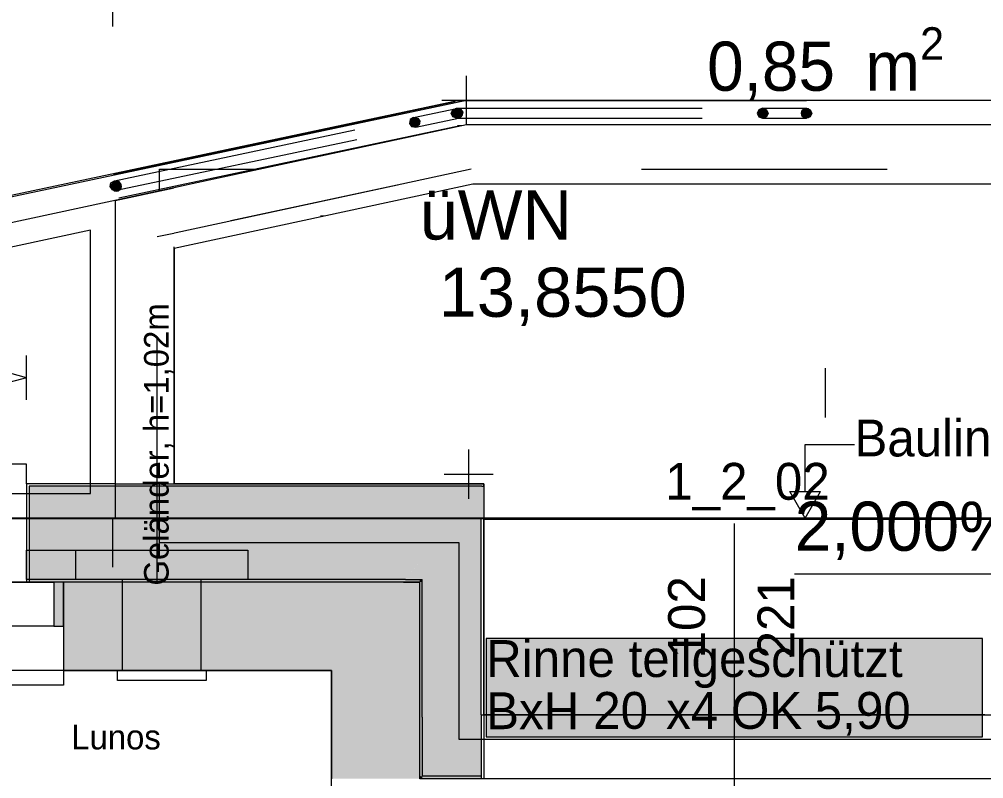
# Model space of a CAD drawing. Header units: metres. Extents: x -4 to 206, y -18 to 45.
# Drawn here: x 2.81 to 4.772, y -0.53 to 1.015 of the extents above; entities that cross this region are included whole.
import ezdxf

# ---------------------------------------------------------------- set-up
doc = ezdxf.new("R2010")
doc.units = ezdxf.units.M
doc.header["$MEASUREMENT"] = 0
doc.set_wipeout_variables(frame=1)
for name, pattern in [('Achse', [0.004, 0.002, -0.001, 0, -0.001]), ('Baufluchtlinie', [0.013, 0.008, -0.005]), ('Punkt 1_1', [0.075, 0.025, -0.05]), ('Schnittlinie', [0.006, 0.003, -0.0015, 0, -0.0015]), ('UNSICHTBAR', [0.4, 0, -0.4]), ('Untersicht', [0.001, 0.0005, -0.0005]), ('Wipeout_Contour', [1, 0, -1])]:
    doc.linetypes.add(name, pattern=pattern)
for name, color, linetype in [('2._2.Stock PP STG1_4_000 Achsraster', 7, 'Continuous'), ('2._2.Stock PP STG1_4_110 Wand Aussen', 7, 'Continuous'), ('2._2.Stock PP STG1_4_140 Geländer transparent', 7, 'Continuous'), ('2._2.Stock PP STG1_4_165 Fassadengestaltung 1 Rankgerüst', 7, 'Continuous'), ('2._2.Stock PP STG1_4_165 Fassadengestaltung Bänder', 7, 'Continuous'), ('2._2.Stock PP STG1_4_210 Decke', 7, 'Continuous'), ('2._2.Stock PP STG1_4_220 Bodenaufbau', 7, 'Continuous'), ('2._2.Stock PP STG1_4_221 Bodenaufbau - Abdichtung', 7, 'Continuous'), ('2._2.Stock PP STG1_4_520 Fixeinbauten', 7, 'Continuous'), ('2._2.Stock PP STG1_4_611 Entwässerung', 7, 'Continuous'), ('2._2.Stock PP STG1_4_715 Fassaden Pflanzen', 7, 'Continuous'), ('2._2.Stock PP STG1_4_810 Raum', 7, 'Continuous'), ('2._2.Stock PP STG1_4_815 Raumbegrenzung', 7, 'Continuous'), ('2._2.Stock PP STG1_4_844 Umriss 2D', 7, 'Continuous'), ('2._2.Stock PP STG1_4_851 Marker Schnitt', 7, 'Continuous'), ('2._2.Stock PP STG1_4_910 Allgemein Lageplan Höhen', 7, 'Continuous'), ('2._2.Stock PP STG1_4_915 Allgemein Beschriftung.x', 7, 'Continuous'), ('2._2.Stock PP STG1_4_945 Einreichplan Beschriftung', 7, 'Continuous'), ('2._2.Stock PP STG1_4_950 Polierplan Bemaßung', 7, 'Continuous'), ('2._2.Stock PP STG1_4_955 Polierplan Beschriftung', 7, 'Continuous'), ('2._2.Stock PP STG1_4_970 Brandschutz', 7, 'Continuous'), ('2._2.Stock PP STG1_4_Neubau_840 Baulinien', 7, 'Continuous'), ('2._2.Stock PP STG1_4_Neubau_844 Umriss 2D', 7, 'Continuous')]:
    doc.layers.add(name, color=color, linetype=linetype)
doc.styles.add('ERSTELLTER_STIL_1', font='arial.ttf')
doc.styles.add('ERSTELLTER_STIL_2', font='')
doc.styles.get('ERSTELLTER_STIL_2').set_extended_font_data('Eurostile')
doc.linetypes.add('Grenze Grundstück', pattern='A,0,[1,415_260415_PP_VA_1_5 2 St1.Shx,S=0.00031746,R=0,X=0,Y=0],-0.04,0', length=0.04)

msp = doc.modelspace()

# ---------------------------------------------------------------- hatches: boundary and pattern name
at = {"layer": '2._2.Stock PP STG1_4_110 Wand Aussen', "linetype": 'Continuous', "lineweight": 13, "true_color": 0xff6400}
for points in [[(3.7509, 0.065), (2.83, 0.065), (2.83, 0), (3.6979, 0)], [(3.75, 0), (3.75, 0.0639), (3.6979, 0)], [(3.7509, 0.065), (3.75, 0.0639), (3.75, 0), (3.755, 0), (3.755, 0.065)], [(3.6979, 0), (3.63, -0.0832), (3.63, -0.125), (3.75, -0.125), (3.75, 0)], [(3.63, -0.0832), (3.6979, 0), (3.63, 0)], [(2.83, -0.125), (3.5959, -0.125), (3.63, -0.0832), (3.63, 0), (2.83, 0)], [(3.625, -0.125), (3.625, -0.0894), (3.5959, -0.125)], [(3.63, -0.125), (3.63, -0.0832), (3.625, -0.0894), (3.625, -0.125)], [(2.88, -0.22), (2.9, -0.22), (2.9, -0.13), (2.88, -0.13)], [(3.63, -0.125), (3.63, -0.405), (3.75, -0.405), (3.75, -0.125)], [(3.75, -0.405), (3.63, -0.405), (3.63, -0.525)], [(3.75, -0.405), (3.63, -0.525), (3.75, -0.525)]]:
    msp.add_hatch(color=30, dxfattribs=at).paths.add_polyline_path(points)
at = {"layer": '2._2.Stock PP STG1_4_110 Wand Aussen', "linetype": 'Continuous', "lineweight": 0, "true_color": 0x373737}
for points in [[(2.83, -0.13), (3.5918, -0.13), (3.5959, -0.125), (2.83, -0.125)], [(3.5959, -0.125), (3.5918, -0.13), (3.625, -0.13), (3.625, -0.125)], [(3.625, -0.125), (3.625, -0.13), (3.63, -0.13), (3.63, -0.125)], [(3.625, -0.13), (3.625, -0.525), (3.63, -0.525), (3.63, -0.13)], [(3.63, -0.525), (3.625, -0.525), (3.625, -0.53)], [(3.63, -0.525), (3.625, -0.53), (3.63, -0.53)], [(3.63, -0.525), (3.63, -0.53), (3.75, -0.53), (3.75, -0.525)]]:
    msp.add_hatch(color=250, dxfattribs=at).paths.add_polyline_path(points)
at = {"layer": '2._2.Stock PP STG1_4_110 Wand Aussen', "linetype": 'Continuous', "lineweight": 13, "true_color": 0x3f7f02}
for points in [[(3.445, -0.13), (2.9, -0.13), (2.9, -0.22), (2.9, -0.31), (3.445, -0.31)], [(3.445, -0.31), (3.625, -0.31), (3.625, -0.13), (3.5918, -0.13)], [(3.445, -0.31), (3.5918, -0.13), (3.445, -0.13)], [(3.445, -0.31), (3.445, -0.53), (3.625, -0.53), (3.625, -0.31)]]:
    msp.add_hatch(color=76, dxfattribs=at).paths.add_polyline_path(points)
at = {"layer": '2._2.Stock PP STG1_4_165 Fassadengestaltung 1 Rankgerüst', "linetype": 'Continuous', "lineweight": 13}
for points in [[(3.6917, 0.8224, 0.414214), (3.7029, 0.8138, 0.414214), (3.7115, 0.825, 0.414214), (3.7003, 0.8336, 0.414214)], [(4.3304, 0.8166), (4.3337, 0.8237), (4.3304, 0.8308), (4.3226, 0.8337), (4.3148, 0.8308), (4.3116, 0.8237), (4.3148, 0.8166), (4.3226, 0.8137)], [(4.4216, 0.8237, 0.414214), (4.4116, 0.8337, 0.414214), (4.4016, 0.8237, 0.414214), (4.4116, 0.8137, 0.414214)]]:
    msp.add_hatch(color=5, dxfattribs=at).paths.add_polyline_path(points)
at = {"layer": '2._2.Stock PP STG1_4_611 Entwässerung', "linetype": 'Continuous', "lineweight": 50, "true_color": 0xfb0106}
msp.add_hatch(color=1, dxfattribs=at).paths.add_polyline_path([(3.76, -0.445), (4.77, -0.445), (4.77, -0.245), (3.76, -0.245)])

# ---------------------------------------------------------------- linework, layer by layer
at = {"layer": '2._2.Stock PP STG1_4_000 Achsraster', "color": 5, "linetype": 'Achse', "lineweight": 0, "ltscale": 1000}
msp.add_line((-1.5, 0), (21, 0), dxfattribs=at)
at = {"layer": '2._2.Stock PP STG1_4_110 Wand Aussen', "color": 7, "linetype": 'Continuous', "lineweight": 13, "ltscale": 1000}
for p, q in [((2.825, 0.11), (1.025, 0.11)), ((2.825, 0.07), (2.825, 0.11)), ((2.825, 0.07), (2.825, 0.065)), ((2.83, 0.07), (2.825, 0.07)), ((2.825, 0.07), (2.825, 0.065)), ((2.825, 0.065), (2.825, 0)), ((2.825, 0.065), (2.825, 0)), ((3.7509, 0.065), (2.83, 0.065)), ((2.83, 0.065), (2.83, -0.13)), ((3.7509, 0.065), (3.755, 0.065)), ((2.825, 0), (2.825, -0.125)), ((2.825, 0), (2.825, -0.125)), ((3.75, -0.125), (3.75, 0)), ((3.75, -0.125), (3.75, 0)), ((4.265, -0.0109), (4.265, -0.71)), ((2.78, -0.13), (2.88, -0.13)), ((2.825, -0.125), (2.825, -0.13)), ((2.825, -0.125), (2.825, -0.13)), ((2.83, -0.13), (2.825, -0.13)), ((2.83, -0.13), (2.825, -0.13)), ((2.83, -0.13), (2.825, -0.13)), ((3.5959, -0.125), (2.83, -0.125)), ((2.88, -0.13), (2.88, -0.22)), ((3.5959, -0.125), (3.625, -0.125)), ((3.625, -0.125), (3.63, -0.125)), ((3.63, -0.13), (3.63, -0.125)), ((3.63, -0.13), (3.63, -0.125)), ((3.63, -0.405), (3.63, -0.13)), ((3.75, -0.4), (3.75, -0.125)), ((2.88, -0.22), (2.795, -0.22)), ((2.9, -0.31), (2.9, -0.34)), ((2.9, -0.34), (0.95, -0.34)), ((3.63, -0.405), (3.63, -0.525)), ((3.63, -0.405), (3.63, -0.525)), ((3.75, -0.4), (3.75, -0.405)), ((3.75, -0.4), (3.755, -0.4)), ((3.75, -0.4), (3.75, -0.405)), ((3.75, -0.405), (3.75, -0.53)), ((3.755, -0.4), (3.755, -0.405)), ((4.775, -0.4), (3.755, -0.4)), ((3.755, -0.4), (3.755, -0.4)), ((3.755, -0.4), (3.755, -0.405)), ((3.755, -0.405), (3.755, -0.525)), ((3.755, -0.405), (3.755, -0.525)), ((3.75, -0.525), (3.63, -0.525)), ((3.755, -0.525), (3.755, -0.53)), ((3.755, -0.525), (3.755, -0.53))]:
    msp.add_line(p, q, dxfattribs=at)
at = {"layer": '2._2.Stock PP STG1_4_110 Wand Aussen', "color": 1, "linetype": 'Baufluchtlinie', "lineweight": 0, "ltscale": 1000}
for p, q in [((3.63, 0), (2.83, 0)), ((3.6979, 0), (3.63, 0)), ((3.6979, 0), (3.75, 0)), ((3.75, 0), (3.755, 0)), ((3.75, 0), (3.755, 0))]:
    msp.add_line(p, q, dxfattribs=at)
at = {"layer": '2._2.Stock PP STG1_4_110 Wand Aussen', "color": 7, "linetype": 'Continuous', "lineweight": 18, "ltscale": 1000}
for p, q in [((2.9, -0.13), (2.83, -0.13)), ((2.9, -0.13), (2.83, -0.13)), ((2.9, -0.13), (2.83, -0.13)), ((3.445, -0.13), (2.9, -0.13)), ((2.9, -0.13), (2.9, -0.22)), ((2.9, -0.13), (2.9, -0.22)), ((2.9, -0.13), (2.9, -0.22)), ((3.5918, -0.13), (3.445, -0.13)), ((3.5918, -0.13), (3.625, -0.13)), ((3.625, -0.31), (3.625, -0.13)), ((3.625, -0.31), (3.625, -0.13)), ((2.9, -0.22), (2.9, -0.31)), ((2.9, -0.22), (2.9, -0.31)), ((3.625, -0.525), (3.625, -0.31)), ((3.625, -0.525), (3.625, -0.53)), ((3.625, -0.525), (3.625, -0.53))]:
    msp.add_line(p, q, dxfattribs=at)
at = {"layer": '2._2.Stock PP STG1_4_110 Wand Aussen', "color": 8, "linetype": 'Punkt 1_1', "lineweight": 13, "ltscale": 1000}
msp.add_line((4.775, -0.4), (3.755, -0.4), dxfattribs=at)
at = {"layer": '2._2.Stock PP STG1_4_110 Wand Aussen', "color": 7, "linetype": 'Continuous', "lineweight": 13, "ltscale": 1000, "flags": 128}
for points in [[(3.755, 0.07), (2.83, 0.07)], [(3.755, 0.07), (3.755, 0.065)], [(3.755, 0.065), (3.755, 0)], [(3.755, -0.4), (3.755, 0)]]:
    msp.add_lwpolyline(points, dxfattribs=at)
msp.add_lwpolyline([(2.88, -0.22), (2.9, -0.22), (2.9, -0.13), (2.88, -0.13)], close=True, dxfattribs=at)
at = {"layer": '2._2.Stock PP STG1_4_110 Wand Aussen', "color": 7, "linetype": 'Continuous', "lineweight": 18, "ltscale": 1000, "flags": 128}
for points in [[(2.9, -0.31), (3.445, -0.31)], [(3.445, -0.31), (3.445, -0.53)]]:
    msp.add_lwpolyline(points, dxfattribs=at)
at = {"layer": '2._2.Stock PP STG1_4_165 Fassadengestaltung 1 Rankgerüst', "color": 7, "linetype": 'Continuous', "lineweight": 18, "ltscale": 1000}
for p, q in [((4.3148, 0.8308), (4.3116, 0.8237)), ((4.3226, 0.8337), (4.3148, 0.8308)), ((4.3226, 0.8337), (4.3304, 0.8308)), ((4.3304, 0.8308), (4.3337, 0.8237)), ((3.6125, 0.8151), (3.6055, 0.8106)), ((3.6125, 0.8151), (3.6208, 0.8138)), ((4.3116, 0.8237), (4.3148, 0.8166)), ((4.3148, 0.8166), (4.3226, 0.8137)), ((4.3304, 0.8166), (4.3226, 0.8137)), ((4.3337, 0.8237), (4.3304, 0.8166))]:
    msp.add_line(p, q, dxfattribs=at)
at = {"layer": '2._2.Stock PP STG1_4_165 Fassadengestaltung 1 Rankgerüst', "color": 7, "linetype": 'Continuous', "lineweight": 18, "ltscale": 1000, "flags": 128}
for points in [[(3.6125, 0.8151), (3.6995, 0.8335)], [(3.6995, 0.8335), (3.7078, 0.8322)], [(3.7078, 0.8322), (3.7124, 0.826)], [(3.7124, 0.826), (3.7107, 0.8184)], [(4.3226, 0.8337), (4.4116, 0.8337)], [(4.4116, 0.8337), (4.4194, 0.8308)], [(4.4194, 0.8308), (4.4226, 0.8237)], [(3.7107, 0.8184), (3.7037, 0.8139)], [(4.3226, 0.8137), (4.4116, 0.8137)], [(4.4194, 0.8166), (4.4116, 0.8137)], [(4.4226, 0.8237), (4.4194, 0.8166)]]:
    msp.add_lwpolyline(points, dxfattribs=at)
at = {"layer": '2._2.Stock PP STG1_4_165 Fassadengestaltung 1 Rankgerüst', "color": 8, "linetype": 'Untersicht', "lineweight": 13, "ltscale": 1000, "flags": 128}
for points in [[(3.6888, 0.8237), (3.692, 0.8308)], [(3.692, 0.8308), (3.6998, 0.8337)], [(3.6998, 0.8337), (3.7076, 0.8308)], [(3.6998, 0.8337), (4.3226, 0.8337)], [(3.7076, 0.8308), (3.7108, 0.8237)], [(3.692, 0.8166), (3.6888, 0.8237)], [(3.6998, 0.8137), (3.692, 0.8166)], [(3.7076, 0.8166), (3.6998, 0.8137)], [(3.6998, 0.8137), (4.3226, 0.8137)], [(3.7108, 0.8237), (3.7076, 0.8166)], [(3.0036, 0.6863), (3.0118, 0.6851)]]:
    msp.add_lwpolyline(points, dxfattribs=at)
at = {"layer": '2._2.Stock PP STG1_4_165 Fassadengestaltung 1 Rankgerüst', "color": 7, "linetype": 'Continuous', "lineweight": 18, "ltscale": 1000}
for centre in [(3.7016, 0.8237), (4.4116, 0.8237)]:
    msp.add_circle(centre, 0.01, dxfattribs=at)
at = {"layer": '2._2.Stock PP STG1_4_165 Fassadengestaltung Bänder', "color": 7, "linetype": 'Continuous', "lineweight": 18, "ltscale": 1000, "flags": 128}
for points in [[(0, 0.0648), (3.705, 0.85), (4.81, 0.85)], [(4.81, 0.8), (3.7243, 0.8), (3.005, 0.6455)], [(3.005, 0.6455), (3.005, 0)], [(2.955, 0.5857), (0.4606, 0.05)], [(2.955, 0.05), (2.955, 0.5857)], [(0.4606, 0.05), (2.955, 0.05)], [(3.005, 0), (0, 0)]]:
    msp.add_lwpolyline(points, dxfattribs=at)
at = {"layer": '2._2.Stock PP STG1_4_165 Fassadengestaltung Bänder', "color": 7, "linetype": 'Continuous', "lineweight": 13, "ltscale": 1000, "flags": 128}
msp.add_lwpolyline([(0, 0), (0, 0.0617), (3.72, 0.85), (5.89, 0.85), (13.09, 0.85), (15.21, 0.85), (18.985, 0.05), (18.985, 0), (18.935, 0), (18.935, 0.0074), (15.21, 0.8), (3.72, 0.8)], close=True, dxfattribs=at)
at = {"layer": '2._2.Stock PP STG1_4_210 Decke', "color": 7, "linetype": 'Continuous', "lineweight": 13, "ltscale": 1000, "true_color": 0xf4f4f4, "flags": 128}
for points in [[(5.94, 0.71), (5.94, -0.45), (3.705, -0.45), (3.705, -0.05), (3.095, -0.05), (3.095, 0.5428)], [(3.095, 0.5735), (3.7296, 0.71)], [(3.8723, 0.71), (3.095, 0.5428)], [(3.095, 0.5735), (3.095, 0.71)], [(3.095, 0.71), (3.7296, 0.71)], [(3.8723, 0.71), (5.94, 0.71)]]:
    msp.add_lwpolyline(points, dxfattribs=at)
at = {"layer": '2._2.Stock PP STG1_4_210 Decke', "color": 7, "linetype": 'Continuous', "lineweight": 18, "ltscale": 1000, "flags": 128}
for points in [[(3.7296, 0.71), (3.8723, 0.71)], [(3.095, 0.5428), (3.095, 0.5735)]]:
    msp.add_lwpolyline(points, dxfattribs=at)
at = {"layer": '2._2.Stock PP STG1_4_210 Decke', "color": 7, "linetype": 'Continuous', "lineweight": 13, "ltscale": 1000, "true_color": 0xf4f4f4, "flags": 128}
msp.add_lwpolyline([(3.625, -0.13), (0.1305, -0.13), (0.1845, -14.87), (5.505, -14.87), (5.505, -15.84), (13.475, -15.84), (13.475, -14.87), (18.8055, -14.87), (18.8546, -0.13), (15.325, -0.13), (15.325, -0.53), (12.96, -0.53), (12.96, 0.67), (6.02, 0.67), (6.02, -0.53), (3.625, -0.53)], close=True, dxfattribs=at)
msp.add_lwpolyline([(3.625, -0.13), (0.1305, -0.13), (0.1845, -14.87), (5.505, -14.87), (5.505, -15.84), (13.475, -15.84), (13.475, -14.87), (18.8055, -14.87), (18.8546, -0.13), (15.325, -0.13), (15.325, -0.53), (12.96, -0.53), (12.96, 0.67), (6.02, 0.67), (6.02, -0.53), (3.625, -0.53)], close=True, dxfattribs=at)
msp.add_lwpolyline([(3.625, -0.13), (0.1305, -0.13), (0.1845, -14.87), (5.505, -14.87), (5.505, -15.84), (13.475, -15.84), (13.475, -14.87), (18.8055, -14.87), (18.8546, -0.13), (15.325, -0.13), (15.325, -0.53), (12.96, -0.53), (12.96, 0.67), (6.02, 0.67), (6.02, -0.53), (3.625, -0.53)], close=True, dxfattribs=at)
at = {"layer": '2._2.Stock PP STG1_4_220 Bodenaufbau', "color": 7, "linetype": 'Continuous', "lineweight": 13, "ltscale": 1000, "true_color": 0xf4f4f4, "flags": 128}
for points in [[(3.125, 0.5493), (3.125, 0.07), (3.755, 0.07), (3.755, -0.4), (5.89, -0.4), (5.89, 0.68), (3.7328, 0.68)], [(3.445, -0.31), (0.3111, -0.31), (0.3639, -14.69), (5.685, -14.69), (5.685, -15.66), (13.295, -15.66), (13.295, -14.69), (18.6261, -14.69), (18.674, -0.31), (15.505, -0.31), (15.505, -0.71), (12.78, -0.71), (12.78, 0.49), (6.2, 0.49), (6.2, -0.71), (3.445, -0.71)]]:
    msp.add_lwpolyline(points, close=True, dxfattribs=at)
at = {"layer": '2._2.Stock PP STG1_4_221 Bodenaufbau - Abdichtung', "color": 171, "linetype": 'Untersicht', "lineweight": 13, "ltscale": 1000, "true_color": 0x6c6cff, "flags": 128}
for points in [[(3.625, -0.13), (3.0909, -0.13)], [(3.625, -0.53), (3.625, -0.13)], [(5.61, -0.53), (3.625, -0.53)]]:
    msp.add_lwpolyline(points, dxfattribs=at)
at = {"layer": '2._2.Stock PP STG1_4_520 Fixeinbauten', "color": 8, "linetype": 'Untersicht', "lineweight": 0, "ltscale": 1000, "flags": 128}
for points in [[(2.825, -0.065), (2.925, -0.065)], [(2.825, -0.125), (2.825, -0.065)], [(2.925, -0.125), (2.925, -0.065)], [(2.925, -0.065), (3.275, -0.065)], [(3.275, -0.065), (3.275, -0.125)], [(2.925, -0.125), (2.825, -0.125)], [(3.275, -0.125), (2.925, -0.125)], [(3.02, -0.31), (3.02, -0.125)], [(3.18, -0.31), (3.18, -0.125)], [(3.01, -0.33), (3.01, -0.31)], [(3.01, -0.31), (3.19, -0.31)], [(3.19, -0.31), (3.19, -0.33)], [(3.19, -0.33), (3.01, -0.33)]]:
    msp.add_lwpolyline(points, dxfattribs=at)
at = {"layer": '2._2.Stock PP STG1_4_611 Entwässerung', "color": 7, "linetype": 'Continuous', "lineweight": 13, "ltscale": 1000, "flags": 128}
msp.add_lwpolyline([(3.76, -0.445), (4.77, -0.445), (4.77, -0.245), (3.76, -0.245)], close=True, dxfattribs=at)
at = {"layer": '2._2.Stock PP STG1_4_715 Fassaden Pflanzen', "color": 7, "linetype": 'Continuous', "lineweight": 13, "ltscale": 1000}
for p, q in [((3.002, 0.7), (3.6966, 0.8472)), ((4.4116, 0.8487), (3.7016, 0.8487)), ((3.707, 0.7983), (3.0124, 0.6511)), ((3.7016, 0.7987), (4.4116, 0.7987))]:
    msp.add_line(p, q, dxfattribs=at)
at = {"layer": '2._2.Stock PP STG1_4_815 Raumbegrenzung', "color": 8, "linetype": 'Punkt 1_1', "lineweight": 13, "ltscale": 1000, "flags": 128}
for points in [[(3.755, 0.065), (3.755, 0.07)], [(5.89, -0.003), (3.755, -0.003)]]:
    msp.add_lwpolyline(points, dxfattribs=at)
at = {"layer": '2._2.Stock PP STG1_4_910 Allgemein Lageplan Höhen', "color": 7, "linetype": 'Continuous', "lineweight": 13, "ltscale": 1000}
for p, q in [((3.67, 0.85), (3.77, 0.85)), ((3.7245, 0.0395), (3.7245, 0.1395)), ((3.6745, 0.0895), (3.7745, 0.0895))]:
    msp.add_line(p, q, dxfattribs=at)
at = {"layer": '2._2.Stock PP STG1_4_950 Polierplan Bemaßung', "color": 171, "linetype": 'Continuous', "lineweight": 13, "ltscale": 1000, "true_color": 0x6c6cff}
msp.add_line((4.9041, -0.1141), (4.3878, -0.1141), dxfattribs=at)
at = {"layer": '2._2.Stock PP STG1_4_970 Brandschutz', "color": 16, "linetype": 'Continuous', "lineweight": 13, "ltscale": 1000, "true_color": 0x7e0000}
for p, q in [((2.825, 0.2404), (2.825, 0.331)), ((2.825, 0.2857), (2.7783, 0.2982)), ((2.825, 0.2857), (2.7783, 0.2732))]:
    msp.add_line(p, q, dxfattribs=at)
at = {"layer": '2._2.Stock PP STG1_4_Neubau_840 Baulinien', "color": 1, "linetype": 'Continuous', "lineweight": 25, "ltscale": 1000, "true_color": 0xfb0106, "flags": 128}
msp.add_lwpolyline([(-3.7725, 0.0214), (0, 0), (18.985, 0), (23.9775, -0.0042)], dxfattribs=at)
at = {"layer": '2._2.Stock PP STG1_4_Neubau_840 Baulinien', "color": 76, "linetype": 'Grenze Grundstück', "lineweight": 13, "ltscale": 1000, "true_color": 0x3f7f02, "flags": 128}
msp.add_lwpolyline([(0.0591, -18), (0.0564, -12.2031), (0, -0.0002), (18.985, -0.0012), (18.958, -11.4452), (18.914, -18)], dxfattribs=at)
at = {"layer": '2._2.Stock PP STG1_4_Neubau_844 Umriss 2D', "color": 1, "linetype": 'Continuous', "lineweight": 13, "ltscale": 1000, "true_color": 0xfb0106}
for p, q in [((4.4095, 0.0541), (4.4095, 0.15)), ((4.4095, 0.15), (4.5095, 0.15)), ((4.3782, 0.0541), (4.4407, 0.0541)), ((4.4095, 0), (4.3782, 0.0541)), ((4.4095, 0), (4.4407, 0.0541))]:
    msp.add_line(p, q, dxfattribs=at)

# ---------------------------------------------------------------- texts
at = {"layer": '2._2.Stock PP STG1_4_110 Wand Aussen', "color": 7, "linetype": 'Continuous', "lineweight": 13, "insert": (4.4592, 0.0157), "char_height": 0.075, "attachment_point": 9, "style": 'ERSTELLTER_STIL_2'}
msp.add_mtext('\\A1;{\\pqr;\\pt0;\\fEurostile|b0|i0|c0|p0;\\W1.000000;1_2_02}', dxfattribs=at)
at = {"layer": '2._2.Stock PP STG1_4_110 Wand Aussen', "color": 7, "linetype": 'Continuous', "lineweight": 13, "char_height": 0.075, "attachment_point": 9, "rotation": 90, "style": 'ERSTELLTER_STIL_2'}
for s, insert in [('\\A1;{\\pqr;\\pt0;\\fEurostile|b0|i0|c0|p0;\\W1.000000;102}', (4.2064, -0.118)), ('\\A1;{\\pqr;\\pt0;\\fEurostile|b0|i0|c0|p0;\\W1.000000;221}', (4.3872, -0.118))]:
    msp.add_mtext(s, dxfattribs=dict(at, insert=insert))
at = {"layer": '2._2.Stock PP STG1_4_810 Raum', "color": 7, "linetype": 'Continuous', "lineweight": 13, "insert": (4.2096, 0.9985), "char_height": 0.1, "attachment_point": 1, "style": 'ERSTELLTER_STIL_2'}
msp.add_mtext('\\A1;{\\pql;\\pt0,0.05;\\fEurostile|b0|i0|c0|p0;\\W1.000000;0,85\\fEurostile|b0|i0|c0|p0;\\W1.000000;\\A1{\\H.66x;\\S^  ;}\\fEurostile|b0|i0|c0|p0;\\W1.000000; m\\fEurostile|b0|i0|c0|p0;\\W1.000000;\\A1{\\H.66x;\\S2^  ;}}', dxfattribs=at)
at = {"layer": '2._2.Stock PP STG1_4_844 Umriss 2D', "color": 1, "linetype": 'Continuous', "lineweight": 13, "true_color": 0xfb0106, "insert": (4.5095, 0.1625), "char_height": 0.075, "attachment_point": 4, "style": 'ERSTELLTER_STIL_2'}
msp.add_mtext('\\A1;{\\pql;\\fEurostile|b0|i0|c0|p0;\\W1.000000;Baulinie}', dxfattribs=at)
at = {"layer": '2._2.Stock PP STG1_4_910 Allgemein Lageplan Höhen', "color": 7, "linetype": 'Continuous', "lineweight": 13, "insert": (3.6245, 0.5095), "char_height": 0.1, "attachment_point": 1, "style": 'ERSTELLTER_STIL_1'}
msp.add_mtext('\\A1;{\\pql;\\fArial|b0|i0|c0|p0;\\W1.000000; 13,8550}', dxfattribs=at)
at = {"layer": '2._2.Stock PP STG1_4_915 Allgemein Beschriftung.x', "color": 250, "linetype": 'Continuous', "lineweight": 13, "true_color": 0x3f3f3f, "insert": (3.0068, -0.4711), "char_height": 0.05, "attachment_point": 8, "style": 'ERSTELLTER_STIL_2'}
msp.add_mtext('\\A1;{\\pqc;\\fEurostile|b0|i0|c0|p0;\\W1.000000;Lunos}', dxfattribs=at)
at = {"layer": '2._2.Stock PP STG1_4_950 Polierplan Bemaßung', "color": 171, "linetype": 'Continuous', "lineweight": 13, "true_color": 0x6c6cff, "insert": (4.3878, -0.085), "char_height": 0.1, "attachment_point": 7, "style": 'ERSTELLTER_STIL_2'}
msp.add_mtext('\\A1;{\\pql;\\fEurostile|b0|i0|c0|p0;\\W1.000000;2,000\\fEurostile|b0|i0|c0|p0;\\W1.000000;%}', dxfattribs=at)
at = {"layer": '2._2.Stock PP STG1_4_955 Polierplan Beschriftung', "color": 7, "linetype": 'Continuous', "lineweight": 13, "char_height": 0.075, "attachment_point": 1, "style": 'ERSTELLTER_STIL_2'}
for s, insert in [('\\A1;{\\pql;\\fEurostile|b0|i0|c0|p0;\\W1.000000;Rinne teilgeschützt\\fEurostile|b0|i0|c0|p0;\\W1.000000;  }', (3.76, -0.2481)), ('\\A1;{\\pql;\\pt0,1;\\fEurostile|b0|i0|c0|p0;\\W1.000000;20\\fEurostile|b0|i0|c0|p0;\\W1.000000;\\A1{\\H.66x;\\S^  ;}\\fEurostile|b0|i0|c0|p0;\\W1.000000;\\fEurostile|b0|i0|c0|p0;\\W1.000000;\\A1{\\H.66x;\\S^  ;}\\fEurostile|b0|i0|c0|p0;\\W1.000000;x\\fEurostile|b0|i0|c0|p0;\\W1.000000;\\fEurostile|b0|i0|c0|p0;\\W1.000000;\\fEurostile|b0|i0|c0|p0;\\W1.000000;\\fEurostile|b0|i0|c0|p0;\\W1.000000;\\fEurostile|b0|i0|c0|p0;\\W1.000000;4\\fEurostile|b0|i0|c0|p0;\\W1.000000;\\A1{\\H.66x;\\S^  ;}\\fEurostile|b0|i0|c0|p0;\\W1.000000;\\fEurostile|b0|i0|c0|p0;\\W1.000000;\\A1{\\H.66x;\\S^  ;}\\fEurostile|b0|i0|c0|p0;\\W1.000000;\\fEurostile|b0|i0|c0|p0;\\W1.000000;\\fEurostile|b0|i0|c0|p0;\\W1.000000;\\fEurostile|b0|i0|c0|p0;\\W1.000000;\\fEurostile|b0|i0|c0|p0;\\W1.000000;\\fEurostile|b0|i0|c0|p0;\\W1.000000;\\fEurostile|b0|i0|c0|p0;\\W1.000000;\\A1{\\H.66x;\\S^  ;}\\fEurostile|b0|i0|c0|p0;\\W1.000000;\\fEurostile|b0|i0|c0|p0;\\W1.000000;\\A1{\\H.66x;\\S^  ;}\\fEurostile|b0|i0|c0|p0;\\W1.000000;\\fEurostile|b0|i0|c0|p0;\\W1.000000;\\fEurostile|b0|i0|c0|p0;\\W1.000000;\\fEurostile|b0|i0|c0|p0;\\W1.000000;\\fEurostile|b0|i0|c0|p0;\\W1.000000;\\fEurostile|b0|i0|c0|p0;\\W1.000000;\\fEurostile|b0|i0|c0|p0;\\W1.000000;\\A1{\\H.66x;\\S^  ;}\\fEurostile|b0|i0|c0|p0;\\W1.000000;\\fEurostile|b0|i0|c0|p0;\\W1.000000;\\A1{\\H.66x;\\S^  ;}\\fEurostile|b0|i0|c0|p0;\\W1.000000;\\fEurostile|b0|i0|c0|p0;\\W1.000000;\\fEurostile|b0|i0|c0|p0;\\W1.000000;\\fEurostile|b0|i0|c0|p0;\\W1.000000;\\fEurostile|b0|i0|c0|p0;\\W1.000000;\\fEurostile|b0|i0|c0|p0;\\W1.000000;\\fEurostile|b0|i0|c0|p0;\\W1.000000;\\A1{\\H.66x;\\S^  ;}\\fEurostile|b0|i0|c0|p0;\\W1.000000;\\fEurostile|b0|i0|c0|p0;\\W1.000000;\\A1{\\H.66x;\\S^  ;}\\fEurostile|b0|i0|c0|p0;\\W1.000000;\\fEurostile|b0|i0|c0|p0;\\W1.000000;\\fEurostile|b0|i0|c0|p0;\\W1.000000;\\fEurostile|b0|i0|c0|p0;\\W1.000000;\\fEurostile|b0|i0|c0|p0;\\W1.000000;\\fEurostile|b0|i0|c0|p0;\\W1.000000;\\fEurostile|b0|i0|c0|p0;\\W1.000000;\\A1{\\H.66x;\\S^  ;}\\fEurostile|b0|i0|c0|p0;\\W1.000000;}', (3.9779, -0.3536)), ('\\A1;{\\pql;\\pt0,1;\\fEurostile|b0|i0|c0|p0;\\W1.000000; OK }', (4.2303, -0.3536)), ('\\A1;{\\pql;\\pt0,1;\\fEurostile|b0|i0|c0|p0;\\W1.000000;5,90\\fEurostile|b0|i0|c0|p0;\\W1.000000;\\A1{\\H.66x;\\S^  ;}\\fEurostile|b0|i0|c0|p0;\\W1.000000;\\fEurostile|b0|i0|c0|p0;\\W1.000000;\\A1{\\H.66x;\\S^  ;}\\fEurostile|b0|i0|c0|p0;\\W1.000000;\\fEurostile|b0|i0|c0|p0;\\W1.000000;\\fEurostile|b0|i0|c0|p0;\\W1.000000;\\fEurostile|b0|i0|c0|p0;\\W1.000000;\\fEurostile|b0|i0|c0|p0;\\W1.000000;\\fEurostile|b0|i0|c0|p0;\\W1.000000;\\fEurostile|b0|i0|c0|p0;\\W1.000000;\\A1{\\H.66x;\\S^  ;}\\fEurostile|b0|i0|c0|p0;\\W1.000000;\\fEurostile|b0|i0|c0|p0;\\W1.000000;\\A1{\\H.66x;\\S^  ;}\\fEurostile|b0|i0|c0|p0;\\W1.000000;\\fEurostile|b0|i0|c0|p0;\\W1.000000;\\fEurostile|b0|i0|c0|p0;\\W1.000000;\\fEurostile|b0|i0|c0|p0;\\W1.000000;\\fEurostile|b0|i0|c0|p0;\\W1.000000;\\fEurostile|b0|i0|c0|p0;\\W1.000000;\\fEurostile|b0|i0|c0|p0;\\W1.000000;\\A1{\\H.66x;\\S^  ;}\\fEurostile|b0|i0|c0|p0;\\W1.000000;\\fEurostile|b0|i0|c0|p0;\\W1.000000;\\A1{\\H.66x;\\S^  ;}\\fEurostile|b0|i0|c0|p0;\\W1.000000;\\fEurostile|b0|i0|c0|p0;\\W1.000000;\\fEurostile|b0|i0|c0|p0;\\W1.000000;\\fEurostile|b0|i0|c0|p0;\\W1.000000;\\fEurostile|b0|i0|c0|p0;\\W1.000000;\\fEurostile|b0|i0|c0|p0;\\W1.000000;\\fEurostile|b0|i0|c0|p0;\\W1.000000;\\A1{\\H.66x;\\S^  ;}\\fEurostile|b0|i0|c0|p0;\\W1.000000;\\fEurostile|b0|i0|c0|p0;\\W1.000000;\\fEurostile|b0|i0|c0|p0;\\W1.000000;\\fEurostile|b0|i0|c0|p0;\\W1.000000;\\fEurostile|b0|i0|c0|p0;\\W1.000000;\\fEurostile|b0|i0|c0|p0;\\W1.000000;\\fEurostile|b0|i0|c0|p0;\\W1.000000;\\fEurostile|b0|i0|c0|p0;\\W1.000000;\\fEurostile|b0|i0|c0|p0;\\W1.000000;\\fEurostile|b0|i0|c0|p0;\\W1.000000;\\fEurostile|b0|i0|c0|p0;\\W1.000000;\\fEurostile|b0|i0|c0|p0;\\W1.000000;\\fEurostile|b0|i0|c0|p0;\\W1.000000;\\fEurostile|b0|i0|c0|p0;\\W1.000000;\\fEurostile|b0|i0|c0|p0;\\W1.000000;\\fEurostile|b0|i0|c0|p0;\\W1.000000;\\fEurostile|b0|i0|c0|p0;\\W1.000000;\\fEurostile|b0|i0|c0|p0;\\W1.000000;\\fEurostile|b0|i0|c0|p0;\\W1.000000;}', (4.4288, -0.3536)), ('\\A1;{\\pql;\\pt0,1;\\fEurostile|b0|i0|c0|p0;\\W1.000000;BxH }', (3.76, -0.3543))]:
    msp.add_mtext(s, dxfattribs=dict(at, insert=insert))

# ---------------------------------------------------------------- next in the draw order: wipeouts: each hides what was drawn before it
at = {"color": 254, "linetype": 'Wipeout_Contour', "lineweight": 0, "ltscale": 10.361115}
msp.add_wipeout([(3.72, 0.8), (3.162, 0.68), (3.7328, 0.68)], dxfattribs=at).dxf.layer = '2._2.Stock PP STG1_4_140 Geländer transparent'
at = {"color": 254, "linetype": 'Wipeout_Contour', "lineweight": 0, "ltscale": 9.08664}
msp.add_wipeout([(3.125, 0.672), (3.005, 0.6462), (3.125, 0.5493)], dxfattribs=at).dxf.layer = '2._2.Stock PP STG1_4_140 Geländer transparent'

# ---------------------------------------------------------------- next in the draw order: hatches: boundary and pattern name
at = {"layer": '2._2.Stock PP STG1_4_165 Fassadengestaltung 1 Rankgerüst', "linetype": 'Continuous', "lineweight": 13}
for points in [[(3.6038, 0.803), (3.6084, 0.7968), (3.6167, 0.7955), (3.6237, 0.8), (3.6254, 0.8076), (3.6208, 0.8138), (3.6125, 0.8151), (3.6055, 0.8106)], [(2.9976, 0.6725, 0.414214), (3.0095, 0.6648, 0.414214), (3.0172, 0.6767, 0.414214), (3.0053, 0.6844, 0.414214)]]:
    msp.add_hatch(color=5, dxfattribs=at).paths.add_polyline_path(points)

# ---------------------------------------------------------------- next in the draw order: linework, layer by layer
at = {"layer": '2._2.Stock PP STG1_4_165 Fassadengestaltung 1 Rankgerüst', "color": 7, "linetype": 'Continuous', "lineweight": 18, "ltscale": 1000}
for p, q in [((3.6055, 0.8106), (3.6038, 0.803)), ((3.6208, 0.8138), (3.6254, 0.8076)), ((3.6254, 0.8076), (3.6237, 0.8)), ((3.6038, 0.803), (3.6084, 0.7968)), ((3.6084, 0.7968), (3.6167, 0.7955)), ((3.6237, 0.8), (3.6167, 0.7955))]:
    msp.add_line(p, q, dxfattribs=at)
at = {"layer": '2._2.Stock PP STG1_4_165 Fassadengestaltung 1 Rankgerüst', "color": 7, "linetype": 'Continuous', "lineweight": 18, "ltscale": 1000, "flags": 128}
msp.add_lwpolyline([(3.6167, 0.7955), (3.7037, 0.8139)], dxfattribs=at)
at = {"layer": '2._2.Stock PP STG1_4_165 Fassadengestaltung 1 Rankgerüst', "color": 8, "linetype": 'Untersicht', "lineweight": 13, "ltscale": 1000, "flags": 128}
for points in [[(2.9949, 0.6743), (2.9966, 0.6818)], [(2.9995, 0.668), (2.9949, 0.6743)], [(2.9966, 0.6818), (3.0036, 0.6863)], [(3.0077, 0.6668), (2.9995, 0.668)], [(3.0148, 0.6712), (3.0077, 0.6668)], [(3.0118, 0.6851), (3.0165, 0.6788)], [(3.0165, 0.6788), (3.0148, 0.6712)]]:
    msp.add_lwpolyline(points, dxfattribs=at)
at = {"layer": '2._2.Stock PP STG1_4_165 Fassadengestaltung 1 Rankgerüst', "color": 7, "linetype": 'Continuous', "lineweight": 18, "ltscale": 1000}
msp.add_circle((3.0074, 0.6746), 0.01, dxfattribs=at)

# ---------------------------------------------------------------- next in the draw order: wipeouts: each hides what was drawn before it
at = {"color": 254, "linetype": 'Wipeout_Contour', "lineweight": 0, "ltscale": 19.740227}
msp.add_wipeout([(3.7328, 0.68), (5.85, 0.68), (5.85, 0.8), (4.2908, 0.8)], dxfattribs=at).dxf.layer = '2._2.Stock PP STG1_4_140 Geländer transparent'
at = {"color": 254, "linetype": 'Wipeout_Contour', "lineweight": 0, "ltscale": 9.797742}
msp.add_wipeout([(3.125, 0.5493), (3.005, 0.6462), (3.005, 0.5235)], dxfattribs=at).dxf.layer = '2._2.Stock PP STG1_4_140 Geländer transparent'

# ---------------------------------------------------------------- next in the draw order: linework, layer by layer
at = {"layer": '2._2.Stock PP STG1_4_140 Geländer transparent', "color": 7, "linetype": 'Continuous', "lineweight": 18, "ltscale": 1000, "flags": 128}
msp.add_lwpolyline([(3.005, 0.6462), (3.125, 0.672)], dxfattribs=at)
at = {"layer": '2._2.Stock PP STG1_4_851 Marker Schnitt', "color": 7, "linetype": 'Schnittlinie', "lineweight": 13, "ltscale": 1000}
msp.add_line((4.45, 4.805), (4.45, -18), dxfattribs=at)

# ---------------------------------------------------------------- next in the draw order: wipeouts: each hides what was drawn before it
at = {"color": 254, "linetype": 'Wipeout_Contour', "lineweight": 0, "ltscale": 12.613746}
msp.add_wipeout([(4.2908, 0.8), (3.72, 0.8), (3.7328, 0.68)], dxfattribs=at).dxf.layer = '2._2.Stock PP STG1_4_140 Geländer transparent'
at = {"color": 254, "linetype": 'Wipeout_Contour', "lineweight": 0, "ltscale": 12.492087}
msp.add_wipeout([(3.005, 0.5235), (3.005, 0.07), (3.125, 0.07), (3.125, 0.5493)], dxfattribs=at).dxf.layer = '2._2.Stock PP STG1_4_140 Geländer transparent'

# ---------------------------------------------------------------- next in the draw order: linework, layer by layer
at = {"layer": '2._2.Stock PP STG1_4_000 Achsraster', "color": 5, "linetype": 'Achse', "lineweight": 0, "ltscale": 1000}
msp.add_line((3, 3), (3, -18), dxfattribs=at)
at = {"layer": '2._2.Stock PP STG1_4_140 Geländer transparent', "color": 7, "linetype": 'Continuous', "lineweight": 18, "ltscale": 1000, "flags": 128}
for points in [[(3.72, 0.8), (3.162, 0.68)], [(5.85, 0.8), (3.72, 0.8)], [(3.7328, 0.68), (5.85, 0.68)], [(3.005, 0.6462), (3.005, 0.07)], [(3.125, 0.07), (3.125, 0.5493)], [(3.005, 0.07), (3.125, 0.07)]]:
    msp.add_lwpolyline(points, dxfattribs=at)
at = {"layer": '2._2.Stock PP STG1_4_221 Bodenaufbau - Abdichtung', "color": 171, "linetype": 'Untersicht', "lineweight": 13, "ltscale": 1000, "true_color": 0x6c6cff, "flags": 128}
msp.add_lwpolyline([(3.0909, -0.13), (3.0909, 0.5727)], dxfattribs=at)
at = {"layer": '2._2.Stock PP STG1_4_910 Allgemein Lageplan Höhen', "color": 7, "linetype": 'Continuous', "lineweight": 13, "ltscale": 1000}
msp.add_line((3.72, 0.8), (3.72, 0.9), dxfattribs=at)

# ---------------------------------------------------------------- next in the draw order: texts
at = {"layer": '2._2.Stock PP STG1_4_945 Einreichplan Beschriftung', "color": 7, "linetype": 'Continuous', "lineweight": 13, "insert": (3.0639, -0.1372), "char_height": 0.05, "attachment_point": 1, "rotation": 90, "style": 'ERSTELLTER_STIL_2'}
msp.add_mtext('\\A1;{\\pql;\\fEurostile|b0|i0|c0|p0;\\W1.000000;Geländer, h=1,02m}', dxfattribs=at)

# ---------------------------------------------------------------- next in the draw order: wipeouts: each hides what was drawn before it
at = {"color": 254, "linetype": 'Wipeout_Contour', "lineweight": 0, "ltscale": 14.620766}
msp.add_wipeout([(3.125, 0.5493), (3.7328, 0.68), (3.162, 0.68), (3.125, 0.672)], dxfattribs=at).dxf.layer = '2._2.Stock PP STG1_4_140 Geländer transparent'

# ---------------------------------------------------------------- next in the draw order: linework, layer by layer
at = {"layer": '2._2.Stock PP STG1_4_140 Geländer transparent', "color": 7, "linetype": 'Continuous', "lineweight": 18, "ltscale": 1000, "flags": 128}
for points in [[(3.162, 0.68), (3.125, 0.672)], [(3.125, 0.5493), (3.7328, 0.68)]]:
    msp.add_lwpolyline(points, dxfattribs=at)
at = {"layer": '2._2.Stock PP STG1_4_165 Fassadengestaltung 1 Rankgerüst', "color": 8, "linetype": 'Untersicht', "lineweight": 13, "ltscale": 1000, "flags": 128}
for points in [[(3.0036, 0.6863), (3.6125, 0.8151)], [(3.0077, 0.6668), (3.6167, 0.7955)]]:
    msp.add_lwpolyline(points, dxfattribs=at)
at = {"layer": '2._2.Stock PP STG1_4_221 Bodenaufbau - Abdichtung', "color": 171, "linetype": 'Untersicht', "lineweight": 13, "ltscale": 1000, "true_color": 0x6c6cff, "flags": 128}
for points in [[(3.0909, 0.5727), (3.7296, 0.71), (4.78, 0.71)], [(3.7294, 0.71), (3.0909, 0.5727)]]:
    msp.add_lwpolyline(points, dxfattribs=at)
at = {"layer": '2._2.Stock PP STG1_4_815 Raumbegrenzung', "color": 8, "linetype": 'Punkt 1_1', "lineweight": 13, "ltscale": 1000, "flags": 128}
for points in [[(3.4232, 0.615), (3.4305, 0.615)], [(3.125, 0.4995), (3.125, 0.5516)]]:
    msp.add_lwpolyline(points, dxfattribs=at)
at = {"layer": '2._2.Stock PP STG1_4_815 Raumbegrenzung', "color": 8, "linetype": 'UNSICHTBAR', "lineweight": 13, "ltscale": 1000, "flags": 128}
msp.add_lwpolyline([(5.89, 0.5954), (3.3393, 0.5954)], dxfattribs=at)

# ---------------------------------------------------------------- next in the draw order: texts
at = {"layer": '2._2.Stock PP STG1_4_910 Allgemein Lageplan Höhen', "color": 7, "linetype": 'Continuous', "lineweight": 13, "insert": (3.6245, 0.6667), "char_height": 0.1, "attachment_point": 1, "style": 'ERSTELLTER_STIL_1'}
msp.add_mtext('\\A1;{\\pql;\\fArial|b0|i0|c0|p0;\\W1.000000;üWN}', dxfattribs=at)

doc.saveas('drawing.dxf')
